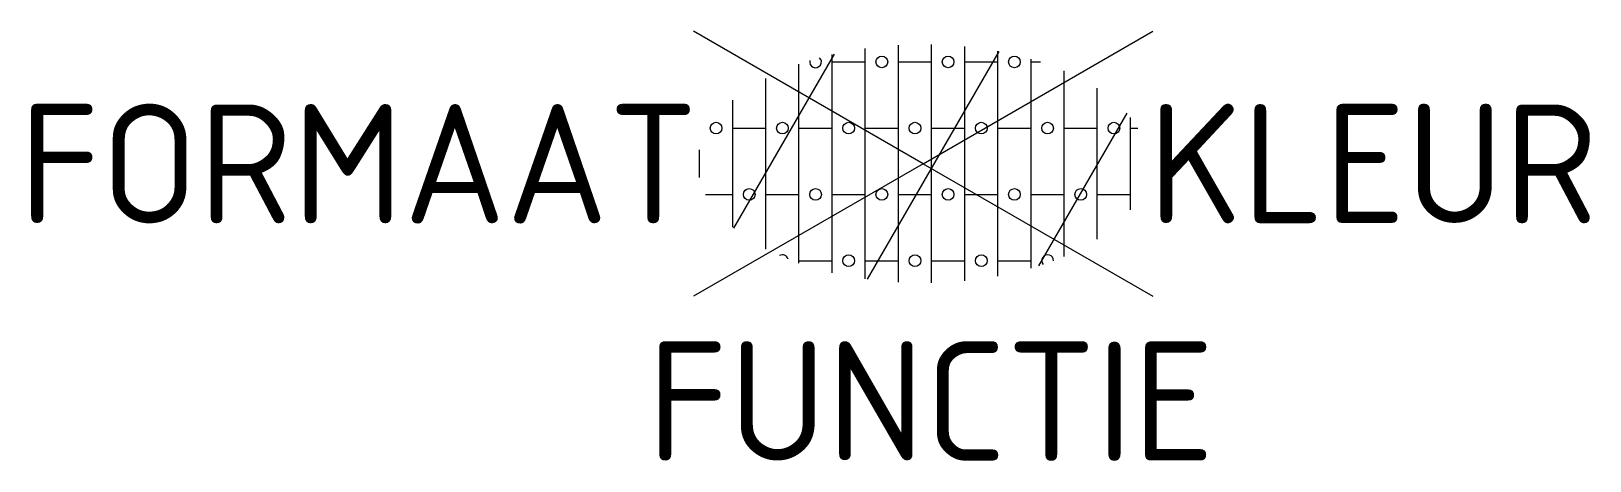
# Model space of a CAD drawing. Extents: x -13.5 to 10.1, y -4.5 to 2.
import ezdxf
from ezdxf.enums import TextEntityAlignment as Align

# ---------------------------------------------------------------- set-up
doc = ezdxf.new("R2010")
doc.units = 0
doc.styles.add('NLCS-ISO', font='NLCS-ISO.ttf')

msp = doc.modelspace()

# ---------------------------------------------------------------- linework, layer by layer
for p, q in [((0, 0), (-3.464, 2)), ((0, 0), (3.464, 2)), ((-2.855, -0.974), (-1.338, 1.654)), ((-1.372, -1.647), (-1.372, 1.647)), ((-0.872, -1.74), (-0.872, 1.74)), ((-0.836, -1.745), (1.149, 1.694)), ((-0.372, -1.789), (-0.372, 1.789)), ((0.128, -1.799), (0.128, 1.799)), ((0.628, -1.769), (0.628, 1.769)), ((1.128, -1.698), (1.128, 1.698)), ((-1.872, -1.502), (-1.872, 1.502)), ((-1.372, 1.536), (-0.872, 1.536)), ((-0.372, 1.536), (0.128, 1.536)), ((0.628, 1.536), (1.128, 1.536)), ((1.628, -1.579), (1.628, 1.579)), ((1.628, 1.536), (1.771, 1.536)), ((-2.372, -1.288), (-2.372, 1.288)), ((2.128, -1.402), (2.128, 1.402)), ((-2.872, -0.96), (-2.872, 0.96)), ((2.628, -1.139), (2.628, 1.139)), ((1.744, -1.544), (3.076, 0.762)), ((-2.872, 0.536), (-2.372, 0.536)), ((-1.872, 0.536), (-1.372, 0.536)), ((-0.872, 0.536), (-0.372, 0.536)), ((0.128, 0.536), (0.628, 0.536)), ((1.128, 0.536), (1.628, 0.536)), ((2.128, 0.536), (2.628, 0.536)), ((3.128, -0.699), (3.128, 0.699)), ((3.128, 0.536), (3.241, 0.536)), ((0, 0), (-3.464, -2)), ((-3.372, -0.21), (-3.372, 0.21)), ((0, 0), (3.464, -2)), ((-3.28, -0.464), (-2.872, -0.464)), ((-2.372, -0.464), (-1.872, -0.464)), ((-1.372, -0.464), (-0.872, -0.464)), ((-0.372, -0.464), (0.128, -0.464)), ((0.628, -0.464), (1.128, -0.464)), ((1.628, -0.464), (2.128, -0.464)), ((2.628, -0.464), (3.128, -0.464)), ((-1.872, -1.464), (-1.372, -1.464)), ((-0.872, -1.464), (-0.372, -1.464)), ((0.128, -1.464), (0.628, -1.464)), ((1.128, -1.464), (1.628, -1.464))]:
    msp.add_line(p, q)
for centre in [(-0.622, 1.536), (0.378, 1.536), (1.378, 1.536), (-3.122, 0.536), (-2.122, 0.536), (-1.122, 0.536), (-0.122, 0.536), (0.878, 0.536), (1.878, 0.536), (2.878, 0.536), (-2.622, -0.464), (-1.622, -0.464), (-0.622, -0.464), (0.378, -0.464), (1.378, -0.464), (2.378, -0.464), (-1.122, -1.464), (-0.122, -1.464), (0.878, -1.464)]:
    msp.add_circle(centre, 0.0881)
for centre, start, end in [((-1.622, 1.536), 166.7149, 45.7554), ((-2.122, -1.464), 16.1129, 118.5453), ((1.878, -1.464), 358.1671, 220.9526)]:
    msp.add_arc(centre, 0.0881, start, end)

# ---------------------------------------------------------------- texts
at = {"style": 'NLCS-ISO'}
msp.add_attdef('FORMAAT', text='WF', height=1.8, dxfattribs=at).set_placement((-3.395, 0), align=Align.MIDDLE_RIGHT)
msp.add_attdef('KLEUR', text='G', height=1.8, dxfattribs=at).set_placement((3.395, 0), align=Align.MIDDLE_LEFT)
at = {"style": 'NLCS-ISO', "flags": 1}
msp.add_attdef('FUNCTIE', text='', height=1.8, dxfattribs=at).set_placement((0.116, -3.585), align=Align.MIDDLE_CENTER)

doc.saveas('drawing.dxf')
